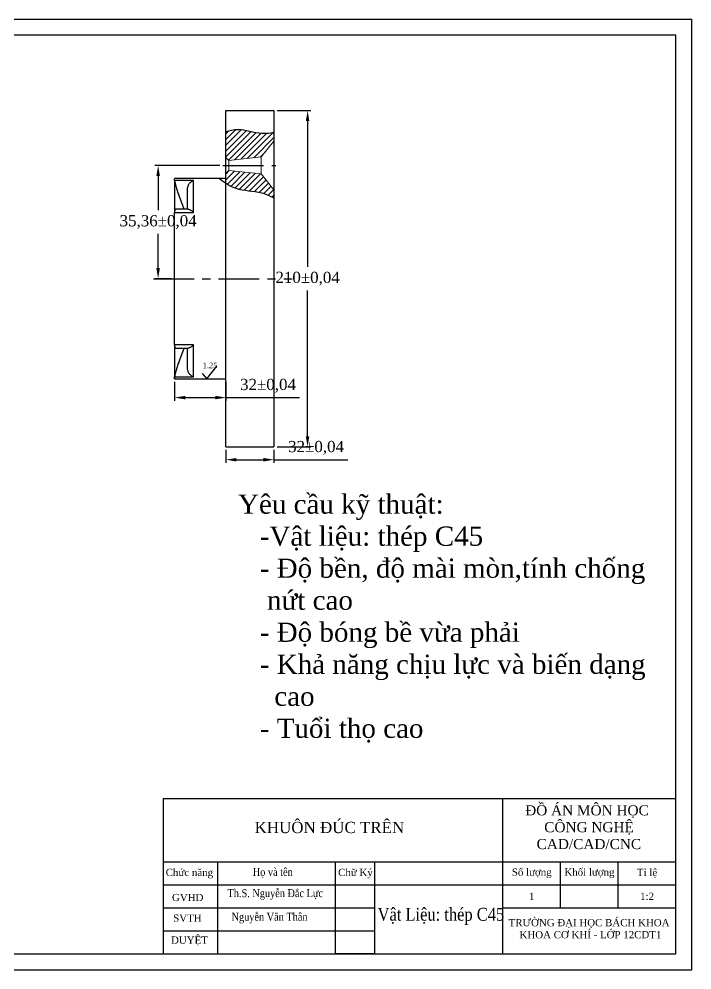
# Model space of a CAD drawing. Header units: millimetres. Extents: x -49 to 497, y -92 to 878.
# Drawn here: x 161.2 to 371.2, y 581.3 to 878.3 of the extents above; entities that cross this region are included whole.
import ezdxf

# ---------------------------------------------------------------- set-up
doc = ezdxf.new("R2010")
doc.units = ezdxf.units.MM
doc.header["$PDSIZE"] = -1
doc.linetypes.add('CENTERX2', pattern=[20.32, 12.7, -2.54, 2.54, -2.54])
doc.linetypes.add('HIDDEN', pattern=[1.905, 1.27, -0.635])
for name, color, linetype, lineweight in [('chi tiet', 7, 'Continuous', 30), ('chuan-text', 90, 'Continuous', 25), ('Duong bao', 1, 'Continuous', 50)]:
    doc.layers.add(name, color=color, linetype=linetype, lineweight=lineweight)
for name, color, linetype in [('DuongTam', 1, 'Continuous'), ('Hat', 5, 'Continuous'), ('MatCat', 3, 'Continuous')]:
    doc.layers.add(name, color=color, linetype=linetype)
doc.styles.add('co khi', font='times.ttf', dxfattribs={"width": 0.85})
doc.styles.add('H1', font='', dxfattribs={"height": 7})
doc.styles.add('hp2', font='', dxfattribs={"height": 2.5})
doc.styles.get("Standard").update_dxf_attribs({"font": 'times.ttf'})
doc.styles.get('H1').set_extended_font_data('.VnTimeH')
doc.styles.get('hp2').set_extended_font_data('.VnTime')
doc.dimstyles.new('ISO-25', dxfattribs={"dimtxt": 2.5, "dimasz": 2.5, "dimexe": 1.25, "dimexo": 0.625, "dimtad": 1, "dimtxsty": 'Standard', "dimcen": 2.5, "dimadec": 0, "dimazin": 0, "dimtfac": 1, "dimtmove": 0, "dimatfit": 3, "dimfxl": 1, "dimarcsym": 0})

# ---------------------------------------------------------------- blocks, each defined once
blk = doc.blocks.new('*D41')
at = {"color": 0, "lineweight": -2, "transparency": 16777216}
for p, q in [((241.77, 849.69), (252.28, 849.69)), ((251.28, 846.39), (251.28, 800.9)), ((251.28, 747.99), (251.28, 793.49)), ((241.77, 744.69), (252.28, 744.69))]:
    blk.add_line(p, q, dxfattribs=at)
at = {"color": 0, "transparency": 16777216}
for points in [[(250.72, 846.39), (251.83, 846.39), (251.28, 849.69)], [(250.72, 747.99), (251.83, 747.99), (251.28, 744.69)]]:
    blk.add_solid(points, dxfattribs=at)
at = {"layer": 'Defpoints', "color": 0, "transparency": 16777216}
for p in [(240.77, 849.69), (240.77, 744.69), (251.28, 744.69)]:
    blk.add_point(p, dxfattribs=at)
at = {"color": 0, "transparency": 16777216, "insert": (251.28, 797.19), "char_height": 3.5, "attachment_point": 5}
blk.add_mtext('210{\\A1;%%P0,04}', dxfattribs=at)
blk = doc.blocks.new('*D42')
at = {"color": 0, "lineweight": -2, "transparency": 16777216}
for p, q in [((225.77, 743.69), (225.77, 739.65)), ((240.77, 743.69), (240.77, 739.65)), ((229.07, 740.65), (237.46, 740.65)), ((240.77, 740.65), (263.78, 740.65))]:
    blk.add_line(p, q, dxfattribs=at)
at = {"color": 0, "transparency": 16777216}
for points in [[(229.07, 741.2), (229.07, 740.1), (225.77, 740.65)], [(237.46, 741.2), (237.46, 740.1), (240.77, 740.65)]]:
    blk.add_solid(points, dxfattribs=at)
at = {"layer": 'Defpoints', "color": 0, "transparency": 16777216}
for p in [(225.77, 744.69), (240.77, 744.69), (240.77, 740.65)]:
    blk.add_point(p, dxfattribs=at)
at = {"color": 0, "transparency": 16777216, "insert": (253.92, 744.36), "char_height": 3.5, "attachment_point": 5}
blk.add_mtext('32{\\A1;%%P0,04}', dxfattribs=at)
blk = doc.blocks.new('*D43')
at = {"color": 0, "lineweight": -2, "transparency": 16777216}
for p, q in [((209.77, 764.94), (209.77, 759.05)), ((225.77, 764.94), (225.77, 759.05)), ((213.07, 760.05), (222.46, 760.05)), ((225.77, 760.05), (248.78, 760.05))]:
    blk.add_line(p, q, dxfattribs=at)
at = {"color": 0, "transparency": 16777216}
for points in [[(213.07, 760.6), (213.07, 759.5), (209.77, 760.05)], [(222.46, 760.6), (222.46, 759.5), (225.77, 760.05)]]:
    blk.add_solid(points, dxfattribs=at)
at = {"layer": 'Defpoints', "color": 0, "transparency": 16777216}
for p in [(209.77, 765.94), (225.77, 765.94), (225.77, 760.05)]:
    blk.add_point(p, dxfattribs=at)
at = {"color": 0, "transparency": 16777216, "insert": (238.92, 763.75), "char_height": 3.5, "attachment_point": 5}
blk.add_mtext('32{\\A1;%%P0,04}', dxfattribs=at)
blk = doc.blocks.new('*D44')
at = {"color": 0, "lineweight": -2, "transparency": 16777216}
for p, q in [((223.86, 832.55), (203.63, 832.55)), ((204.63, 829.24), (204.63, 818.57)), ((204.63, 800.49), (204.63, 811.16)), ((208.77, 797.19), (203.63, 797.19))]:
    blk.add_line(p, q, dxfattribs=at)
at = {"color": 0, "transparency": 16777216}
for points in [[(204.08, 829.24), (205.18, 829.24), (204.63, 832.55)], [(204.08, 800.49), (205.18, 800.49), (204.63, 797.19)]]:
    blk.add_solid(points, dxfattribs=at)
at = {"layer": 'Defpoints', "color": 0, "transparency": 16777216}
for p in [(224.86, 832.55), (204.63, 797.19), (209.77, 797.19)]:
    blk.add_point(p, dxfattribs=at)
at = {"color": 0, "transparency": 16777216, "insert": (204.63, 814.87), "char_height": 3.5, "attachment_point": 5}
blk.add_mtext('35,36{\\A1;%%P0,04}', dxfattribs=at)

msp = doc.modelspace()

# ---------------------------------------------------------------- hatches: boundary and pattern name
at = {"layer": 'Hat'}
h = msp.add_hatch(dxfattribs=at)
h.set_pattern_fill('ANSI31', color=256, scale=0.4)
h.set_pattern_definition([(45, (67.6281, 707.6475), (-0.8980256, 0.8980256), [])])
edge = h.paths.add_edge_path()
edge.add_line((226.672, 830.952), (225.767, 830.047))
edge.add_line((225.767, 830.047), (225.767, 827.036))
edge.add_spline(control_points=[(225.767, 827.036), (226.761, 826.382), (230.161, 824.549), (235.791, 824.765), (239.531, 823.072), (240.767, 822.418)], knot_values=[8.204019, 8.204019, 8.204019, 8.204019, 15.3214062, 31.6578153, 39.9914551, 39.9914551, 39.9914551, 39.9914551], degree=3, periodic=0)
edge.add_line((240.767, 822.418), (240.767, 824.976))
edge.add_line((240.767, 824.976), (236.789, 829.888))
edge.add_line((236.789, 829.888), (226.672, 830.952))
edge = h.paths.add_edge_path()
edge.add_spline(control_points=[(240.767, 842.963), (239.54, 842.701), (235.744, 842.235), (230.653, 844.444), (226.954, 843.48), (225.767, 843.057)], knot_values=[5.1146096, 5.1146096, 5.1146096, 5.1146096, 12.6011254, 28.2268566, 35.669838, 35.669838, 35.669838, 35.669838], degree=3, periodic=0)
edge.add_line((225.767, 843.057), (225.767, 835.047))
edge.add_line((225.767, 835.047), (226.672, 834.142))
edge.add_line((226.672, 834.142), (236.789, 835.205))
edge.add_line((236.789, 835.205), (240.767, 840.118))
edge.add_line((240.767, 840.118), (240.767, 842.963))

# ---------------------------------------------------------------- linework, layer by layer
at = {"color": 7, "linetype": 'Continuous', "lineweight": 25}
for p, q in [((225.767, 849.692), (240.767, 849.692)), ((225.767, 744.692), (225.767, 849.692)), ((240.767, 849.692), (240.767, 744.692)), ((225.767, 828.442), (209.743, 828.442)), ((215.717, 827.823), (209.767, 827.823)), ((215.717, 817.867), (215.717, 827.823)), ((212.732, 818.882), (211.05, 823.382)), ((213.717, 825.148), (213.717, 818.882)), ((209.767, 817.867), (215.717, 817.867)), ((214.029, 818.882), (210.083, 818.882)), ((215.717, 776.516), (209.767, 776.516)), ((210.089, 775.501), (214.029, 775.501)), ((211.05, 771.001), (212.732, 775.501)), ((213.717, 775.501), (213.717, 769.232)), ((215.717, 766.561), (215.717, 776.516)), ((209.767, 766.561), (215.717, 766.561)), ((209.767, 765.942), (225.767, 765.942)), ((225.767, 744.692), (240.767, 744.692))]:
    msp.add_line(p, q, dxfattribs=at)
at = {"color": 7, "linetype": 'Continuous', "lineweight": 18}
for p, q in [((240.767, 840.118), (236.789, 835.205)), ((226.672, 834.142), (225.767, 835.047)), ((236.789, 835.205), (226.672, 834.142)), ((236.789, 835.205), (236.789, 829.888)), ((226.672, 832.547), (226.672, 834.142)), ((226.672, 830.952), (226.672, 832.547)), ((225.767, 830.047), (226.672, 830.952)), ((226.672, 830.952), (236.789, 829.888)), ((236.789, 829.888), (240.767, 824.976))]:
    msp.add_line(p, q, dxfattribs=at)
at = {"color": 7, "linetype": 'HIDDEN', "lineweight": 18}
for p, q in [((209.767, 818.012), (209.767, 817.811)), ((209.767, 807.435), (209.767, 807.147))]:
    msp.add_line(p, q, dxfattribs=at)
for p, q in [((219.78, 765.942), (222.95, 769.882)), ((218.339, 767.609), (219.78, 765.942))]:
    msp.add_line(p, q)
at = {"color": 7, "linetype": 'Continuous', "lineweight": 25}
for points, knots in [([(209.767, 827.823), (209.767, 827.971), (209.767, 828.268), (209.767, 828.445), (209.767, 828.421), (209.767, 828.414)], [0, 0, 0, 0, 0.4170041, 0.8340082, 1, 1, 1, 1]), ([(209.767, 828.113), (209.767, 827.982), (209.767, 827.711), (209.767, 827.031), (209.767, 826.133), (209.767, 825.021), (209.767, 823.723), (209.767, 822.243), (209.767, 820.558), (209.767, 819.136), (209.767, 818.235), (209.767, 818.012)], [0, 0, 0, 0, 0.1111297, 0.2303526, 0.3530392, 0.4757258, 0.5949487, 0.7141717, 0.8368583, 0.959545, 1, 1, 1, 1]), ([(209.767, 827.823), (209.767, 827.774), (209.776, 827.697), (209.803, 827.541), (209.814, 827.481), (209.841, 827.351), (209.856, 827.28), (209.89, 827.128), (209.91, 827.047), (209.952, 826.873), (209.975, 826.78), (210.05, 826.494), (210.105, 826.289), (210.229, 825.852), (210.295, 825.627), (210.435, 825.168), (210.51, 824.932), (210.661, 824.471), (210.738, 824.243), (210.895, 823.797), (210.973, 823.584), (211.05, 823.382)], [0, 0, 0, 0, 0.125, 0.125, 0.1875, 0.1875, 0.25, 0.25, 0.3125, 0.3125, 0.375, 0.375, 0.5, 0.5, 0.625, 0.625, 0.75, 0.75, 0.875, 0.875, 1, 1, 1, 1]), ([(215.717, 827.823), (215.715, 827.822), (215.624, 827.799), (215.385, 827.72), (215, 827.516), (214.612, 827.199), (214.285, 826.823), (213.99, 826.352), (213.753, 825.769), (213.729, 825.297), (213.718, 825.098)], [0, 0, 0, 0, 0.0018297, 0.1001891, 0.2627566, 0.4297082, 0.5537868, 0.681019, 0.8659182, 1, 1, 1, 1]), ([(210.083, 818.871), (210.077, 818.874), (209.978, 818.935), (209.86, 818.713), (209.774, 818.311), (209.769, 817.966), (209.767, 817.867)], [0, 0, 0, 0, 0.0272433, 0.4428398, 0.8389264, 1, 1, 1, 1]), ([(209.767, 797.192), (209.767, 799.091), (209.767, 800.961), (209.767, 803.725), (209.767, 804.639), (209.767, 805.999), (209.767, 806.451), (209.767, 807.351), (209.767, 807.8), (209.767, 810.012), (209.767, 811.699), (209.767, 814.107), (209.767, 814.89), (209.767, 816.413), (209.767, 817.155), (209.767, 817.867)], [0, 0, 0, 0, 0.25, 0.25, 0.375, 0.375, 0.4375, 0.4375, 0.5, 0.5, 0.75, 0.75, 0.875, 0.875, 1, 1, 1, 1]), ([(214.029, 818.882), (214.032, 818.882), (214.09, 818.881), (214.29, 818.839), (214.603, 818.72), (214.997, 818.479), (215.38, 818.179), (215.624, 817.956), (215.715, 817.868), (215.717, 817.867)], [0, 0, 0, 0, 0.0082235, 0.1886658, 0.3742115, 0.6107547, 0.8540943, 0.9973354, 1, 1, 1, 1]), ([(209.767, 776.516), (209.767, 777.941), (209.767, 779.457), (209.767, 781.863), (209.767, 782.687), (209.767, 783.957), (209.767, 784.386), (209.767, 785.255), (209.767, 785.696), (209.767, 787.909), (209.767, 789.716), (209.767, 792.48), (209.767, 793.411), (209.767, 795.291), (209.767, 796.242), (209.767, 797.192)], [0, 0, 0, 0, 0.25, 0.25, 0.375, 0.375, 0.4375, 0.4375, 0.5, 0.5, 0.75, 0.75, 0.875, 0.875, 1, 1, 1, 1]), ([(209.767, 776.516), (209.777, 776.295), (209.797, 775.852), (209.919, 775.528), (210.052, 775.51), (210.089, 775.501)], [0, 0, 0, 0, 0.3807327, 0.7612319, 1, 1, 1, 1]), ([(209.767, 776.316), (209.767, 776.214), (209.767, 775.449), (209.767, 774.14), (209.767, 772.422), (209.767, 770.896), (209.767, 769.568), (209.767, 768.433), (209.767, 767.491), (209.767, 766.769), (209.767, 766.254), (209.767, 766.094), (209.767, 766.014)], [0, 0, 0, 0, 0.0165894, 0.1244644, 0.2354733, 0.3464822, 0.4543571, 0.5622321, 0.6732411, 0.7842501, 0.892125, 1, 1, 1, 1]), ([(215.717, 776.516), (215.715, 776.515), (215.624, 776.427), (215.384, 776.208), (215.001, 775.907), (214.609, 775.666), (214.293, 775.544), (214.106, 775.494), (214.031, 775.501), (214.029, 775.501)], [0, 0, 0, 0, 0.0026646, 0.1459066, 0.3826558, 0.6257895, 0.8064867, 0.9917765, 1, 1, 1, 1]), ([(211.05, 771.001), (210.973, 770.798), (210.895, 770.587), (210.74, 770.146), (210.661, 769.914), (210.51, 769.452), (210.437, 769.221), (210.331, 768.873), (210.297, 768.758), (210.231, 768.534), (210.199, 768.424), (210.138, 768.208), (210.108, 768.102), (210.052, 767.895), (210.025, 767.795), (209.951, 767.509), (209.909, 767.336), (209.839, 767.027), (209.812, 766.897), (209.776, 766.688), (209.767, 766.609), (209.767, 766.561)], [0, 0, 0, 0, 0.125, 0.125, 0.25, 0.25, 0.375, 0.375, 0.4375, 0.4375, 0.5, 0.5, 0.5625, 0.5625, 0.625, 0.625, 0.75, 0.75, 0.875, 0.875, 1, 1, 1, 1]), ([(213.721, 769.26), (213.731, 769.07), (213.755, 768.606), (213.988, 768.035), (214.282, 767.564), (214.606, 767.19), (214.996, 766.87), (215.38, 766.665), (215.624, 766.584), (215.715, 766.561), (215.717, 766.561)], [0, 0, 0, 0, 0.1291334, 0.3150884, 0.4397002, 0.5678363, 0.7311909, 0.8992389, 0.9981599, 1, 1, 1, 1]), ([(209.767, 765.96), (209.767, 765.955), (209.767, 765.921), (209.767, 766.077), (209.767, 766.393), (209.767, 766.561)], [0, 0, 0, 0, 0.0870784, 0.5162254, 1, 1, 1, 1])]:
    msp.add_open_spline(points, degree=3, knots=knots, dxfattribs=at)
at = {"color": 7, "linetype": 'HIDDEN', "lineweight": 18}
msp.add_open_spline([(209.767, 787.236), (209.767, 786.422), (209.767, 784.793), (209.767, 782.431), (209.767, 780.151), (209.767, 778.089), (209.767, 776.867), (209.767, 776.316)], degree=3, knots=[0, 0, 0, 0, 0.2039019, 0.4078037, 0.6176294, 0.827455, 1, 1, 1, 1], dxfattribs=at)
at = {"layer": 'chi tiet'}
for p, q in [((-48.776, 878.289), (371.224, 878.289)), ((371.224, 581.289), (371.224, 878.289)), ((206.224, 634.889), (366.224, 634.889)), ((206.224, 634.889), (206.224, 586.289)), ((312.224, 586.289), (312.224, 634.889)), ((366.224, 586.289), (366.224, 634.889)), ((206.224, 615.089), (366.224, 615.089)), ((223.252, 586.289), (223.252, 615.089)), ((330.224, 600.689), (330.224, 615.089)), ((348.224, 600.689), (348.224, 615.089)), ((206.224, 607.889), (312.224, 607.889)), ((312.224, 607.889), (366.224, 607.889)), ((206.224, 600.689), (272.186, 600.689)), ((312.224, 600.689), (366.224, 600.689)), ((206.224, 593.489), (272.186, 593.489)), ((204.224, 586.289), (366.224, 586.289)), ((-48.776, 581.289), (371.224, 581.289))]:
    msp.add_line(p, q, dxfattribs=at)
for points in [[(-28.776, 586.289), (366.224, 586.289), (366.224, 873.289), (-28.776, 873.289)], [(260.002, 615.089), (272.186, 615.089), (272.186, 586.289), (260.002, 586.289)]]:
    msp.add_lwpolyline(points, close=True, dxfattribs=at)
at = {"layer": 'DuongTam', "linetype": 'CENTERX2'}
for p, q in [((224.856, 832.547), (241.314, 832.547)), ((203.169, 797.192), (246.496, 797.192))]:
    msp.add_line(p, q, dxfattribs=at)
at = {"layer": 'MatCat'}
for points, knots in [([(225.767, 843.057), (226.954, 843.48), (230.653, 844.444), (235.744, 842.235), (239.54, 842.701), (240.767, 842.963)], [5.1146096, 5.1146096, 5.1146096, 5.1146096, 12.5575911, 28.1833223, 35.669838, 35.669838, 35.669838, 35.669838]), ([(223.829, 828.442), (225.424, 827.199), (229.325, 824.517), (235.791, 824.765), (239.531, 823.072), (240.767, 822.418)], [3.4865906, 3.4865906, 3.4865906, 3.4865906, 15.3214062, 31.6578153, 39.9914551, 39.9914551, 39.9914551, 39.9914551])]:
    msp.add_open_spline(points, degree=3, knots=knots, dxfattribs=at)

# ---------------------------------------------------------------- texts
at = {"insert": (218.523, 770.988), "char_height": 1.75, "attachment_point": 1}
msp.add_mtext_dynamic_manual_height_columns('1.25', width=9.71468, gutter_width=17.5, heights=[0], dxfattribs=at)
at = {"width": 39.34278, "attachment_point": 1, "style": 'co khi'}
for s, insert, char_height in [('{\\fTimes New Roman|b0|i0|c0|p18;Họ và tên}', (234.163, 613.173), 2.5), ('Th.S. Nguyễn Đắc Lực', (226.281, 606.538), 2.5), ('Vật Liệu: thép C45', (273.121, 600.684), 4), ('Nguyễn Văn Thân', (227.548, 599.154), 2.5)]:
    msp.add_mtext(s, dxfattribs=dict(at, insert=insert, char_height=char_height))
at = {"layer": 'chi tiet', "insert": (229.554, 729.789), "char_height": 6, "width": 136.66958, "attachment_point": 1}
msp.add_mtext('Yêu cầu kỹ thuật:\\P   -Vật liệu: thép C45\\P   - Độ bền, độ mài mòn,tính chống\\P    nứt cao\\P   - Độ bóng bề vừa phải\\P   - Khả năng chịu lực và biến dạng\\P     cao\\P   - Tuổi thọ cao', dxfattribs=at)
at = {"layer": 'chuan-text', "insert": (317.972, 632.733), "char_height": 3.159, "width": 51.17009, "attachment_point": 1}
msp.add_mtext(' ĐỒ ÁN MÔN HỌC\\P      CÔNG NGHỆ\\P    CAD/CAD/CNC', dxfattribs=at)
at = {"layer": 'Duong bao', "color": 7, "linetype": 'Continuous', "insert": (258.085, 625.773), "char_height": 3.5, "width": 96.86036, "attachment_point": 5, "style": 'H1'}
msp.add_mtext('{\\fTimes New Roman|b0|i0|c0|p18;KHUÔN ĐÚC TRÊN}', dxfattribs=at)
at = {"layer": 'Duong bao', "linetype": 'Continuous', "attachment_point": 5, "style": 'hp2'}
for s, insert, char_height, width in [('{\\fTimes New Roman|b0|i0|c0|p18;Chức năng}', (214.383, 611.395), 2.25, 15.3), ('{\\fTimes New Roman|b0|i0|c0|p18;Chữ Ký}', (266.213, 611.393), 2.25, 29.43157), ('{\\fTimes New Roman|b0|i0|c0|p18;Số lượng}', (321.224, 611.489), 2.25, 18), ('{\\fTimes New Roman|b0|i0|c0|p18;Khối lượng}', (339.224, 611.489), 2.25, 18), ('{\\fTimes New Roman|b0|i0|c0|p18;Tỉ lệ}', (357.224, 611.489), 2.25, 18), ('{\\fTimes New Roman|b0|i0|c0|p18;GVHD}', (213.861, 603.903), 2.25, 15.3), ('{\\fTimes New Roman|b0|i0|c0|p18;1}', (321.224, 604.289), 2.25, 18), ('{\\fTimes New Roman|b0|i0|c0|p18;1:2}', (357.224, 604.289), 2.25, 18), ('{\\fTimes New Roman|b0|i0|c0|p18;SVTH}', (213.763, 597.459), 2.25, 15.3), ('{\\fTimes New Roman|b0|i0|c0|p18;\\H0.83333x;\\C1;TRƯỜNG ĐẠI HỌC BÁCH KHOA\\P\\f.VnTimeH|b0|i0|c0|p34;\\H0.99996x; \\fTimes New Roman|b0|i0|c0|p18;KHOA CƠ KHÍ - LỚP 12CDT1}', (339.119, 594.175), 2.7, 54), ('{\\fTimes New Roman|b0|i0|c0|p18;DUYỆT}', (214.402, 590.343), 2.25, 15.3)]:
    msp.add_mtext(s, dxfattribs=dict(at, insert=insert, char_height=char_height, width=width))

# ---------------------------------------------------------------- dimensions: what is measured, and where the dimension line sits
dim = msp.add_aligned_dim(p1=(240.767, 849.692), p2=(240.767, 744.692), distance=10.508, text='210{\\A1;%%P0,04}', dimstyle='ISO-25', override={"dimtxt": 3.5, "dimasz": 3.302, "dimexe": 1, "dimexo": 1, "dimgap": 1.524, "dimtih": 1, "dimtoh": 1, "dimzin": 0, "dimadec": 2, "dimtzin": 0})
dim.commit()
dim.dimension.update_dxf_attribs({"geometry": '*D41', "text_midpoint": (251.275, 797.192)})
dim = msp.add_linear_dim(base=(204.6267, 797.1916), p1=(224.8559, 832.5469), p2=(209.7669, 797.1916), angle=90, text='<>{\\A1;%%P0,04}', dimstyle='ISO-25', override={"dimtxt": 3.5, "dimasz": 3.302, "dimexe": 1, "dimexo": 1, "dimgap": 1.524, "dimtih": 1, "dimtoh": 1, "dimzin": 0, "dimadec": 2, "dimtzin": 0})
dim.commit()
dim.dimension.update_dxf_attribs({"geometry": '*D44', "text_midpoint": (204.6267, 814.8692)})
for base, p1, p2, picture, middle in [((225.767, 760.049), (209.767, 765.942), (225.767, 765.942), '*D43', (238.923, 763.754)), ((240.767, 740.654), (225.767, 744.692), (240.767, 744.692), '*D42', (253.923, 744.358))]:
    dim = msp.add_linear_dim(base=base, p1=p1, p2=p2, text='32{\\A1;%%P0,04}', dimstyle='ISO-25', override={"dimtxt": 3.5, "dimasz": 3.302, "dimexe": 1, "dimexo": 1, "dimgap": 1.524, "dimtih": 1, "dimtoh": 1, "dimzin": 0, "dimadec": 2, "dimtzin": 0})
    dim.commit()
    dim.dimension.update_dxf_attribs({"geometry": picture, "text_midpoint": middle})

doc.saveas('drawing.dxf')
